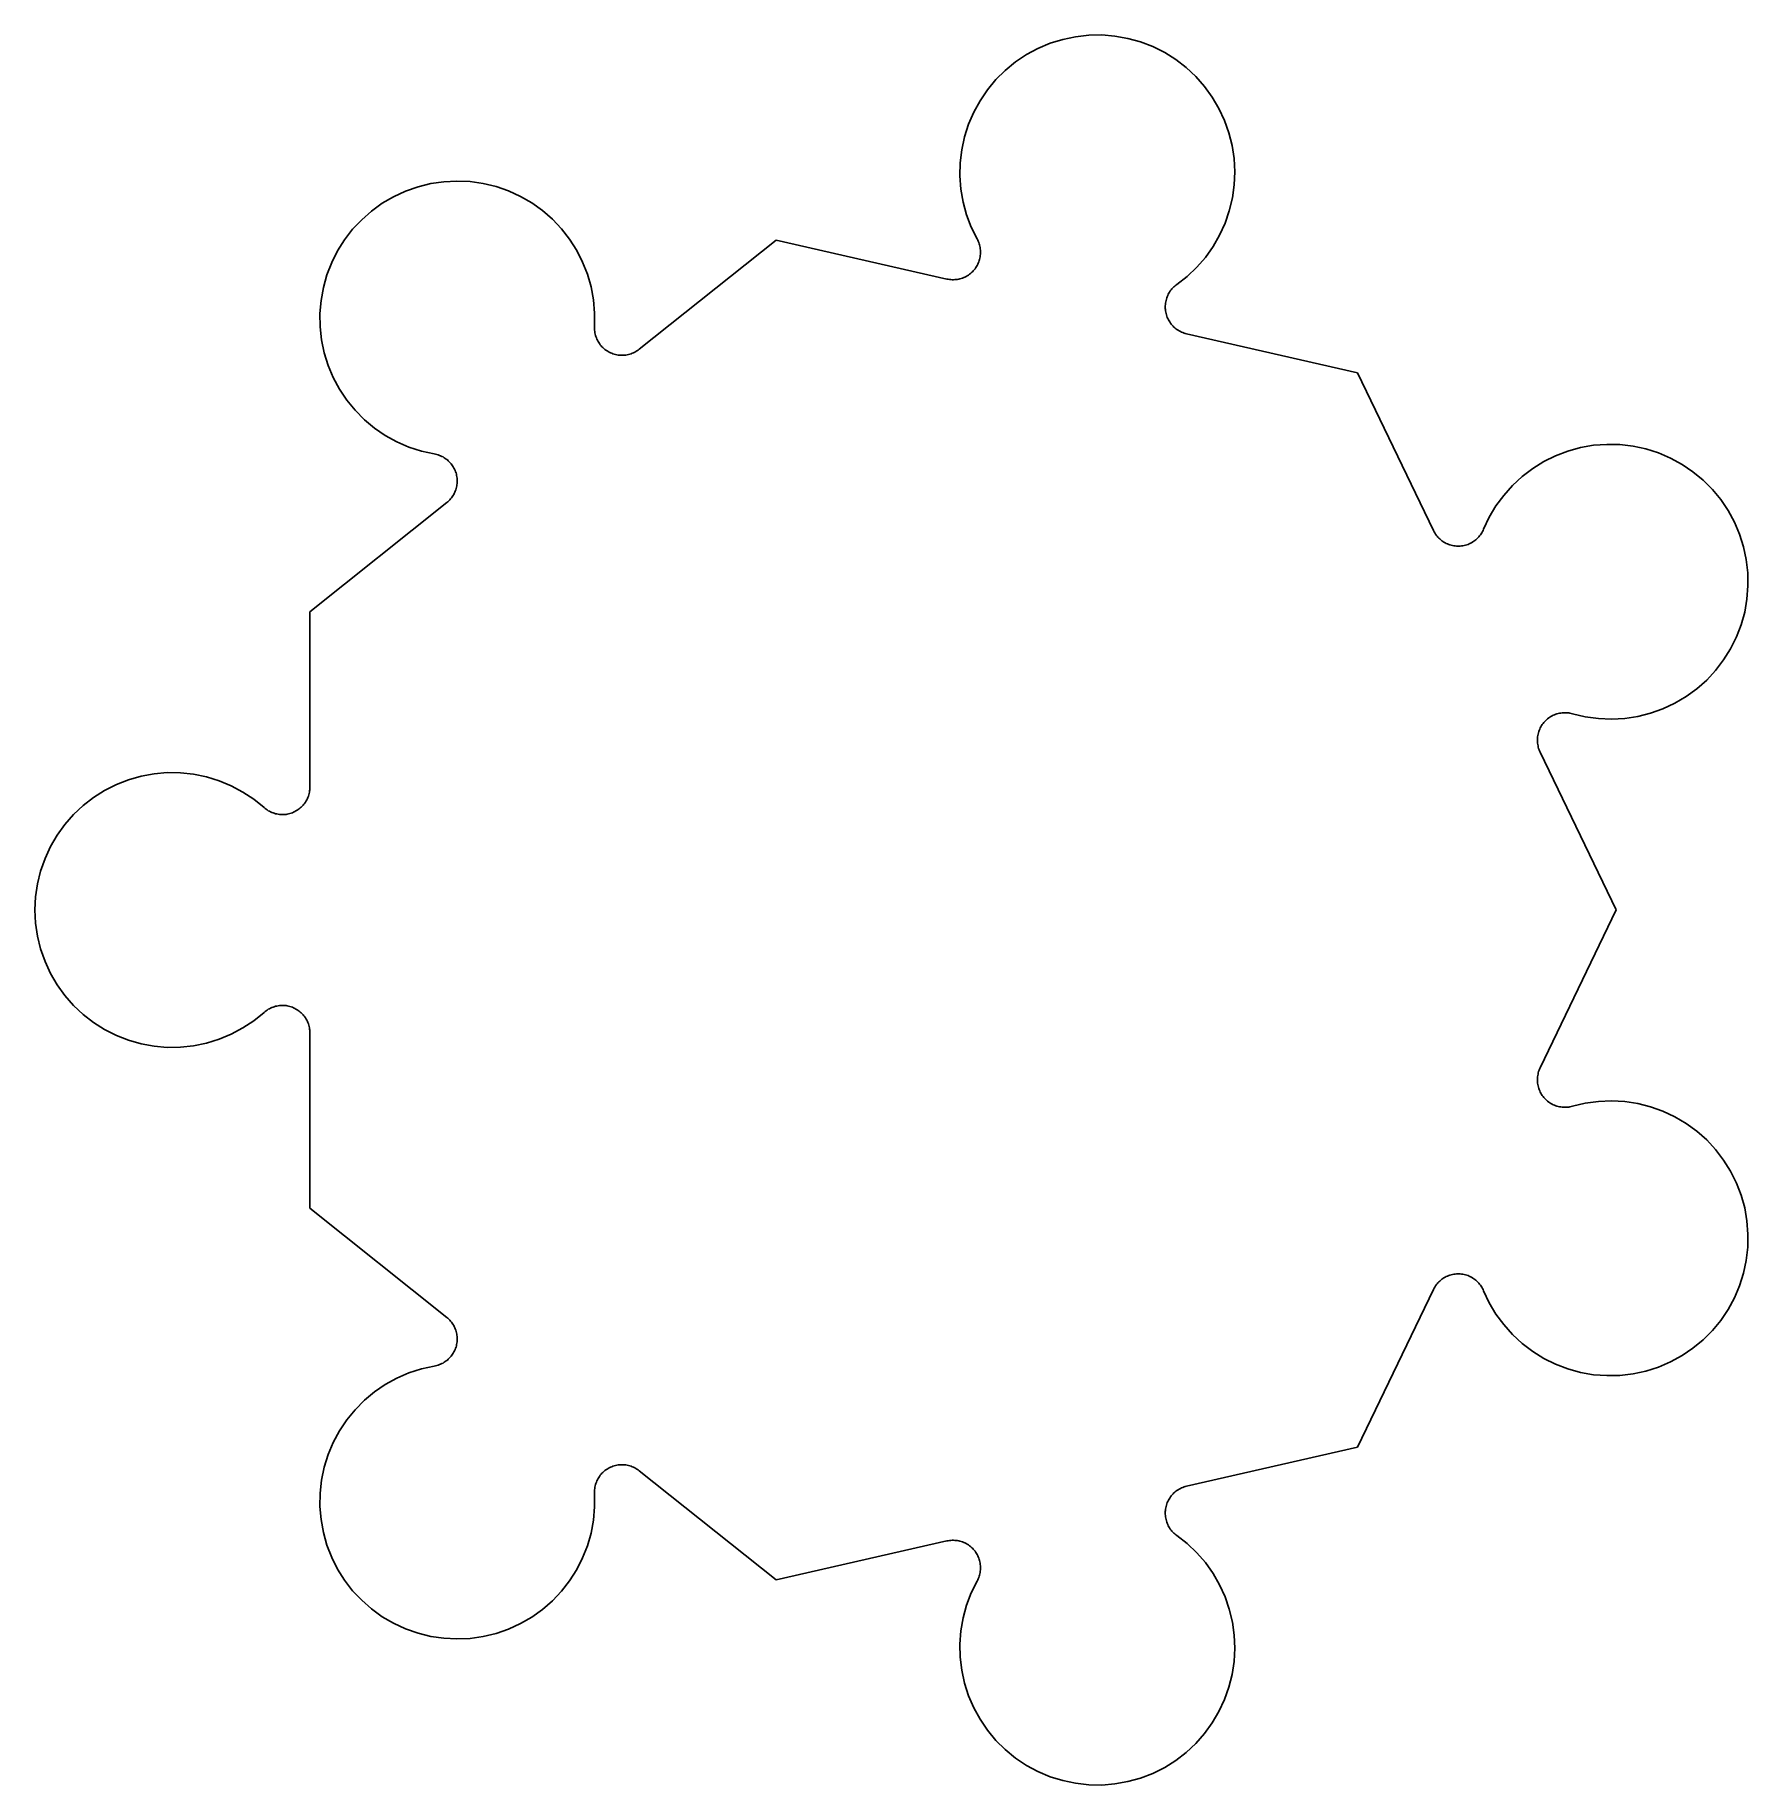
# Model space of a CAD drawing. Header units: metres. Extents: x -1.3 to 1.19, y -1.27 to 1.27.
import ezdxf

# ---------------------------------------------------------------- set-up
doc = ezdxf.new("R2010")
doc.units = ezdxf.units.M

msp = doc.modelspace()

# ---------------------------------------------------------------- linework, layer by layer
at = {"layer": 'Polygon'}
for p, q in [((0.1417, 1.2447), (0.1586, 1.2538)), ((0.1586, 1.2538), (0.1763, 1.2612)), ((0.1763, 1.2612), (0.1946, 1.2669)), ((0.1946, 1.2669), (0.2133, 1.2708)), ((0.2133, 1.2708), (0.2324, 1.273)), ((0.2324, 1.273), (0.2515, 1.2733)), ((0.2515, 1.2733), (0.2706, 1.2717)), ((0.2706, 1.2717), (0.2895, 1.2684)), ((0.2895, 1.2684), (0.308, 1.2632)), ((0.308, 1.2632), (0.3258, 1.2563)), ((0.3258, 1.2563), (0.343, 1.2477)), ((0.111, 1.2218), (0.1258, 1.234)), ((0.1258, 1.234), (0.1417, 1.2447)), ((0.343, 1.2477), (0.3592, 1.2375)), ((0.3592, 1.2375), (0.3744, 1.2259)), ((0.3744, 1.2259), (0.3884, 1.2128)), ((0.0852, 1.1936), (0.0974, 1.2083)), ((0.0974, 1.2083), (0.111, 1.2218)), ((0.3884, 1.2128), (0.4011, 1.1984)), ((0.4011, 1.1984), (0.4123, 1.1829)), ((0.0652, 1.1609), (0.0744, 1.1777)), ((0.0744, 1.1777), (0.0852, 1.1936)), ((0.4123, 1.1829), (0.422, 1.1664)), ((0.0576, 1.1433), (0.0652, 1.1609)), ((0.422, 1.1664), (0.4301, 1.149)), ((0.4301, 1.149), (0.4365, 1.1309)), ((0.0477, 1.1063), (0.0518, 1.1251)), ((0.0518, 1.1251), (0.0576, 1.1433)), ((0.4365, 1.1309), (0.4412, 1.1123)), ((0.0455, 1.0873), (0.0477, 1.1063)), ((0.4412, 1.1123), (0.444, 1.0934)), ((0.0451, 1.0682), (0.0455, 1.0873)), ((0.444, 1.0934), (0.445, 1.0743)), ((0.445, 1.0743), (0.4442, 1.0551)), ((-0.7791, 1.038), (-0.7617, 1.0461)), ((-0.7617, 1.0461), (-0.7436, 1.0524)), ((-0.7436, 1.0524), (-0.725, 1.057)), ((-0.725, 1.057), (-0.706, 1.0598)), ((-0.706, 1.0598), (-0.6869, 1.0608)), ((-0.6869, 1.0608), (-0.6677, 1.0599)), ((-0.6677, 1.0599), (-0.6488, 1.0572)), ((-0.6488, 1.0572), (-0.6301, 1.0527)), ((-0.6301, 1.0527), (-0.612, 1.0464)), ((-0.612, 1.0464), (-0.5946, 1.0384)), ((0.0465, 1.049), (0.0451, 1.0682)), ((0.0497, 1.0302), (0.0465, 1.049)), ((0.4442, 1.0551), (0.4415, 1.0361)), ((-0.8111, 1.0171), (-0.7956, 1.0284)), ((-0.7956, 1.0284), (-0.7791, 1.038)), ((-0.5946, 1.0384), (-0.578, 1.0288)), ((-0.578, 1.0288), (-0.5624, 1.0177)), ((0.0547, 1.0117), (0.0497, 1.0302)), ((0.4415, 1.0361), (0.437, 1.0175)), ((-0.8387, 0.9905), (-0.8255, 1.0045)), ((-0.8255, 1.0045), (-0.8111, 1.0171)), ((-0.5624, 1.0177), (-0.548, 1.0051)), ((-0.548, 1.0051), (-0.5348, 0.9912)), ((0.0615, 0.9937), (0.0547, 1.0117)), ((0.07, 0.9765), (0.0615, 0.9937)), ((0.4308, 0.9994), (0.4229, 0.9819)), ((0.437, 1.0175), (0.4308, 0.9994)), ((-0.8606, 0.9591), (-0.8504, 0.9754)), ((-0.8504, 0.9754), (-0.8387, 0.9905)), ((-0.5348, 0.9912), (-0.523, 0.9761)), ((-0.523, 0.9761), (-0.5127, 0.9599)), ((-0.2225, 0.9749), (-0.4219, 0.8159)), ((-0.2225, 0.9749), (0.0261, 0.9182)), ((0.0709, 0.9748), (0.07, 0.9765)), ((0.07, 0.9765), (0.07, 0.9765)), ((0.0717, 0.9731), (0.0709, 0.9748)), ((0.0724, 0.9713), (0.0717, 0.9731)), ((0.073, 0.9695), (0.0724, 0.9713)), ((0.0736, 0.9677), (0.073, 0.9695)), ((0.074, 0.9658), (0.0736, 0.9677)), ((0.4229, 0.9819), (0.4133, 0.9653)), ((-0.8692, 0.942), (-0.8606, 0.9591)), ((-0.5127, 0.9599), (-0.504, 0.9428)), ((-0.504, 0.9428), (-0.497, 0.925)), ((0.0717, 0.9414), (0.0725, 0.9432)), ((0.0725, 0.9432), (0.0731, 0.945)), ((0.0731, 0.945), (0.0736, 0.9468)), ((0.0736, 0.9468), (0.0741, 0.9487)), ((0.0744, 0.9639), (0.074, 0.9658)), ((0.0741, 0.9487), (0.0744, 0.9506)), ((0.0747, 0.962), (0.0744, 0.9639)), ((0.0744, 0.9506), (0.0747, 0.9525)), ((0.0749, 0.9601), (0.0747, 0.962)), ((0.0747, 0.9525), (0.0749, 0.9544)), ((0.075, 0.9582), (0.0749, 0.9601)), ((0.0749, 0.9544), (0.075, 0.9563)), ((0.075, 0.9563), (0.075, 0.9582)), ((0.4022, 0.9497), (0.3896, 0.9352)), ((0.4133, 0.9653), (0.4022, 0.9497)), ((-0.8813, 0.9057), (-0.8761, 0.9242)), ((-0.8761, 0.9242), (-0.8692, 0.942)), ((-0.497, 0.925), (-0.4918, 0.9066)), ((0.0261, 0.9182), (0.028, 0.9178)), ((0.028, 0.9178), (0.0299, 0.9175)), ((0.0299, 0.9175), (0.0318, 0.9173)), ((0.0318, 0.9173), (0.0337, 0.9172)), ((0.0337, 0.9172), (0.0356, 0.9172)), ((0.0356, 0.9172), (0.0375, 0.9173)), ((0.0375, 0.9173), (0.0394, 0.9174)), ((0.0394, 0.9174), (0.0413, 0.9177)), ((0.0413, 0.9177), (0.0432, 0.918)), ((0.0432, 0.918), (0.0451, 0.9185)), ((0.0451, 0.9185), (0.0469, 0.919)), ((0.0469, 0.919), (0.0487, 0.9196)), ((0.0487, 0.9196), (0.0505, 0.9203)), ((0.0505, 0.9203), (0.0523, 0.9211)), ((0.0523, 0.9211), (0.054, 0.922)), ((0.054, 0.922), (0.0556, 0.9229)), ((0.0556, 0.9229), (0.0573, 0.924)), ((0.0573, 0.924), (0.0588, 0.9251)), ((0.0588, 0.9251), (0.0603, 0.9262)), ((0.0603, 0.9262), (0.0618, 0.9275)), ((0.0618, 0.9275), (0.0632, 0.9288)), ((0.0632, 0.9288), (0.0645, 0.9302)), ((0.0645, 0.9302), (0.0658, 0.9316)), ((0.0658, 0.9316), (0.067, 0.9331)), ((0.067, 0.9331), (0.0681, 0.9347)), ((0.0681, 0.9347), (0.0691, 0.9363)), ((0.0691, 0.9363), (0.0701, 0.938)), ((0.0701, 0.938), (0.0709, 0.9397)), ((0.0709, 0.9397), (0.0717, 0.9414)), ((0.3757, 0.922), (0.3607, 0.9102)), ((0.3896, 0.9352), (0.3757, 0.922)), ((-0.8847, 0.8868), (-0.8813, 0.9057)), ((-0.4918, 0.9066), (-0.4883, 0.8877)), ((0.3466, 0.8924), (0.346, 0.8906)), ((0.3474, 0.8941), (0.3466, 0.8924)), ((0.3482, 0.8959), (0.3474, 0.8941)), ((0.3491, 0.8975), (0.3482, 0.8959)), ((0.3501, 0.8992), (0.3491, 0.8975)), ((0.3512, 0.9008), (0.3501, 0.8992)), ((0.3523, 0.9023), (0.3512, 0.9008)), ((0.3536, 0.9038), (0.3523, 0.9023)), ((0.3549, 0.9052), (0.3536, 0.9038)), ((0.3562, 0.9066), (0.3549, 0.9052)), ((0.3576, 0.9078), (0.3562, 0.9066)), ((0.3591, 0.9091), (0.3576, 0.9078)), ((0.3607, 0.9102), (0.3591, 0.9091)), ((0.3607, 0.9102), (0.3607, 0.9102)), ((-0.8863, 0.8678), (-0.8847, 0.8868)), ((-0.8861, 0.8486), (-0.8863, 0.8678)), ((-0.4883, 0.8877), (-0.4866, 0.8686)), ((-0.4866, 0.8686), (-0.4868, 0.8495)), ((0.344, 0.8812), (0.3438, 0.8793)), ((0.3438, 0.8793), (0.3438, 0.8774)), ((0.3438, 0.8774), (0.3438, 0.8755)), ((0.3438, 0.8755), (0.344, 0.8736)), ((0.3442, 0.8831), (0.344, 0.8812)), ((0.344, 0.8736), (0.3442, 0.8717)), ((0.3445, 0.885), (0.3442, 0.8831)), ((0.3442, 0.8717), (0.3446, 0.8698)), ((0.3449, 0.8869), (0.3445, 0.885)), ((0.3446, 0.8698), (0.345, 0.8679)), ((0.3454, 0.8887), (0.3449, 0.8869)), ((0.345, 0.8679), (0.3455, 0.8661)), ((0.346, 0.8906), (0.3454, 0.8887)), ((0.3455, 0.8661), (0.3461, 0.8642)), ((-0.884, 0.8295), (-0.8861, 0.8486)), ((-0.4868, 0.8495), (-0.4868, 0.8476)), ((-0.4868, 0.8495), (-0.4868, 0.8495)), ((-0.4868, 0.8476), (-0.4868, 0.8456)), ((-0.4868, 0.8456), (-0.4867, 0.8437)), ((-0.4867, 0.8437), (-0.4865, 0.8418)), ((-0.4865, 0.8418), (-0.4862, 0.8399)), ((0.3461, 0.8642), (0.3468, 0.8624)), ((0.3468, 0.8624), (0.3475, 0.8607)), ((0.3475, 0.8607), (0.3484, 0.859)), ((0.3484, 0.859), (0.3493, 0.8573)), ((0.3493, 0.8573), (0.3503, 0.8557)), ((0.3503, 0.8557), (0.3514, 0.8541)), ((0.3514, 0.8541), (0.3526, 0.8526)), ((0.3526, 0.8526), (0.3538, 0.8511)), ((0.3538, 0.8511), (0.3551, 0.8497)), ((0.3551, 0.8497), (0.3565, 0.8483)), ((0.3565, 0.8483), (0.3579, 0.8471)), ((0.3579, 0.8471), (0.3594, 0.8459)), ((0.3594, 0.8459), (0.3609, 0.8447)), ((0.3609, 0.8447), (0.3625, 0.8437)), ((0.3625, 0.8437), (0.3642, 0.8427)), ((0.3642, 0.8427), (0.3659, 0.8418)), ((0.3659, 0.8418), (0.3676, 0.841)), ((0.3676, 0.841), (0.3694, 0.8403)), ((-0.8801, 0.8108), (-0.884, 0.8295)), ((-0.4862, 0.8399), (-0.4858, 0.8381)), ((-0.4858, 0.8381), (-0.4853, 0.8362)), ((-0.4853, 0.8362), (-0.4847, 0.8344)), ((-0.4847, 0.8344), (-0.484, 0.8326)), ((-0.484, 0.8326), (-0.4833, 0.8308)), ((-0.4833, 0.8308), (-0.4825, 0.8291)), ((-0.4825, 0.8291), (-0.4816, 0.8274)), ((-0.4816, 0.8274), (-0.4806, 0.8257)), ((-0.4806, 0.8257), (-0.4795, 0.8242)), ((-0.4795, 0.8242), (-0.4784, 0.8226)), ((-0.4784, 0.8226), (-0.4772, 0.8211)), ((-0.4772, 0.8211), (-0.4759, 0.8197)), ((-0.4759, 0.8197), (-0.4745, 0.8183)), ((-0.4745, 0.8183), (-0.4731, 0.8171)), ((-0.4731, 0.8171), (-0.4716, 0.8158)), ((-0.4716, 0.8158), (-0.4701, 0.8147)), ((-0.4234, 0.8148), (-0.4219, 0.8159)), ((0.3694, 0.8403), (0.3712, 0.8396)), ((0.3712, 0.8396), (0.373, 0.839)), ((0.373, 0.839), (0.3749, 0.8386)), ((0.6235, 0.7818), (0.3749, 0.8386)), ((-0.8744, 0.7925), (-0.8801, 0.8108)), ((-0.867, 0.7748), (-0.8744, 0.7925)), ((-0.4701, 0.8147), (-0.4685, 0.8136)), ((-0.4685, 0.8136), (-0.4669, 0.8126)), ((-0.4669, 0.8126), (-0.4652, 0.8117)), ((-0.4652, 0.8117), (-0.4635, 0.8108)), ((-0.4635, 0.8108), (-0.4617, 0.8101)), ((-0.4617, 0.8101), (-0.4599, 0.8094)), ((-0.4599, 0.8094), (-0.4581, 0.8088)), ((-0.4581, 0.8088), (-0.4562, 0.8083)), ((-0.4562, 0.8083), (-0.4544, 0.8079)), ((-0.4544, 0.8079), (-0.4525, 0.8076)), ((-0.4525, 0.8076), (-0.4506, 0.8074)), ((-0.4506, 0.8074), (-0.4487, 0.8073)), ((-0.4487, 0.8073), (-0.4467, 0.8072)), ((-0.4467, 0.8072), (-0.4448, 0.8073)), ((-0.4448, 0.8073), (-0.4429, 0.8074)), ((-0.4429, 0.8074), (-0.441, 0.8076)), ((-0.441, 0.8076), (-0.4391, 0.808)), ((-0.4391, 0.808), (-0.4372, 0.8084)), ((-0.4372, 0.8084), (-0.4354, 0.8089)), ((-0.4354, 0.8089), (-0.4336, 0.8095)), ((-0.4336, 0.8095), (-0.4318, 0.8101)), ((-0.4318, 0.8101), (-0.43, 0.8109)), ((-0.43, 0.8109), (-0.4283, 0.8118)), ((-0.4283, 0.8118), (-0.4266, 0.8127)), ((-0.4266, 0.8127), (-0.425, 0.8137)), ((-0.425, 0.8137), (-0.4234, 0.8148)), ((-0.858, 0.7579), (-0.867, 0.7748)), ((0.6235, 0.7818), (0.7341, 0.5521)), ((-0.8473, 0.742), (-0.858, 0.7579)), ((-0.8352, 0.7271), (-0.8473, 0.742)), ((-0.8217, 0.7135), (-0.8352, 0.7271)), ((-0.807, 0.7012), (-0.8217, 0.7135)), ((-0.7912, 0.6904), (-0.807, 0.7012)), ((-0.7744, 0.6812), (-0.7912, 0.6904)), ((-0.7568, 0.6736), (-0.7744, 0.6812)), ((-0.7386, 0.6677), (-0.7568, 0.6736)), ((-0.7199, 0.6636), (-0.7386, 0.6677)), ((-0.718, 0.6632), (-0.7199, 0.6636)), ((-0.7199, 0.6636), (-0.7199, 0.6636)), ((-0.7161, 0.6628), (-0.718, 0.6632)), ((-0.7143, 0.6622), (-0.7161, 0.6628)), ((-0.7125, 0.6616), (-0.7143, 0.6622)), ((0.9119, 0.661), (0.9298, 0.6678)), ((0.9298, 0.6678), (0.9483, 0.6729)), ((0.9483, 0.6729), (0.9672, 0.6762)), ((0.9672, 0.6762), (0.9863, 0.6776)), ((0.9863, 0.6776), (1.0054, 0.6772)), ((1.0054, 0.6772), (1.0245, 0.675)), ((1.0245, 0.675), (1.0432, 0.671)), ((1.0432, 0.671), (1.0615, 0.6652)), ((1.0615, 0.6652), (1.0791, 0.6577)), ((-0.7107, 0.6609), (-0.7125, 0.6616)), ((-0.7089, 0.6601), (-0.7107, 0.6609)), ((-0.7072, 0.6592), (-0.7089, 0.6601)), ((-0.7056, 0.6582), (-0.7072, 0.6592)), ((-0.704, 0.6572), (-0.7056, 0.6582)), ((-0.7024, 0.6561), (-0.704, 0.6572)), ((-0.7009, 0.6549), (-0.7024, 0.6561)), ((-0.6995, 0.6536), (-0.7009, 0.6549)), ((-0.6981, 0.6523), (-0.6995, 0.6536)), ((-0.6968, 0.6509), (-0.6981, 0.6523)), ((-0.6955, 0.6494), (-0.6968, 0.6509)), ((-0.6944, 0.6479), (-0.6955, 0.6494)), ((-0.6933, 0.6463), (-0.6944, 0.6479)), ((-0.6922, 0.6447), (-0.6933, 0.6463)), ((-0.6913, 0.6431), (-0.6922, 0.6447)), ((-0.6904, 0.6413), (-0.6913, 0.6431)), ((-0.6896, 0.6396), (-0.6904, 0.6413)), ((-0.6889, 0.6378), (-0.6896, 0.6396)), ((-0.6883, 0.636), (-0.6889, 0.6378)), ((0.8632, 0.6308), (0.8785, 0.6424)), ((0.8785, 0.6424), (0.8947, 0.6525)), ((0.8947, 0.6525), (0.9119, 0.661)), ((1.0791, 0.6577), (1.0959, 0.6485)), ((1.0959, 0.6485), (1.1118, 0.6378)), ((1.1118, 0.6378), (1.1266, 0.6256)), ((-0.6893, 0.6097), (-0.6886, 0.6115)), ((-0.6886, 0.6115), (-0.688, 0.6133)), ((-0.6878, 0.6341), (-0.6883, 0.636)), ((-0.688, 0.6133), (-0.6876, 0.6152)), ((-0.6874, 0.6323), (-0.6878, 0.6341)), ((-0.6876, 0.6152), (-0.6872, 0.617)), ((-0.687, 0.6304), (-0.6874, 0.6323)), ((-0.6872, 0.617), (-0.6869, 0.6189)), ((-0.6868, 0.6285), (-0.687, 0.6304)), ((-0.6869, 0.6189), (-0.6867, 0.6208)), ((-0.6866, 0.6266), (-0.6868, 0.6285)), ((-0.6867, 0.6208), (-0.6866, 0.6228)), ((-0.6865, 0.6247), (-0.6866, 0.6266)), ((-0.6866, 0.6228), (-0.6865, 0.6247)), ((0.8364, 0.6034), (0.8492, 0.6177)), ((0.8492, 0.6177), (0.8632, 0.6308)), ((1.1266, 0.6256), (1.1401, 0.612)), ((1.1401, 0.612), (1.1523, 0.5972)), ((-0.901, 0.4339), (-0.7016, 0.5929)), ((-0.7016, 0.5929), (-0.7001, 0.5941)), ((-0.7001, 0.5941), (-0.6987, 0.5954)), ((-0.6987, 0.5954), (-0.6974, 0.5968)), ((-0.6974, 0.5968), (-0.6961, 0.5982)), ((-0.6961, 0.5982), (-0.6949, 0.5997)), ((-0.6949, 0.5997), (-0.6938, 0.6012)), ((-0.6938, 0.6012), (-0.6927, 0.6028)), ((-0.6927, 0.6028), (-0.6917, 0.6045)), ((-0.6917, 0.6045), (-0.6908, 0.6062)), ((-0.6908, 0.6062), (-0.69, 0.6079)), ((-0.69, 0.6079), (-0.6893, 0.6097)), ((0.8153, 0.5715), (0.8251, 0.588)), ((0.8251, 0.588), (0.8364, 0.6034)), ((1.1523, 0.5972), (1.163, 0.5813)), ((0.8071, 0.5541), (0.8153, 0.5715)), ((1.163, 0.5813), (1.1721, 0.5645)), ((1.1721, 0.5645), (1.1796, 0.5468)), ((0.7341, 0.5521), (0.735, 0.5504)), ((0.735, 0.5504), (0.736, 0.5487)), ((0.736, 0.5487), (0.737, 0.5471)), ((0.737, 0.5471), (0.7381, 0.5455)), ((0.7381, 0.5455), (0.7393, 0.544)), ((0.7393, 0.544), (0.7405, 0.5426)), ((0.7405, 0.5426), (0.7419, 0.5412)), ((0.7419, 0.5412), (0.7432, 0.5399)), ((0.7432, 0.5399), (0.7447, 0.5386)), ((0.7447, 0.5386), (0.7462, 0.5374)), ((0.7462, 0.5374), (0.7478, 0.5363)), ((0.7478, 0.5363), (0.7494, 0.5353)), ((0.7494, 0.5353), (0.751, 0.5343)), ((0.7896, 0.5345), (0.7913, 0.5355)), ((0.7913, 0.5355), (0.7929, 0.5365)), ((0.7929, 0.5365), (0.7944, 0.5376)), ((0.7944, 0.5376), (0.7959, 0.5388)), ((0.7959, 0.5388), (0.7974, 0.5401)), ((0.7974, 0.5401), (0.7987, 0.5414)), ((0.7987, 0.5414), (0.8, 0.5428)), ((0.8, 0.5428), (0.8013, 0.5443)), ((0.8013, 0.5443), (0.8024, 0.5458)), ((0.8024, 0.5458), (0.8035, 0.5474)), ((0.8035, 0.5474), (0.8046, 0.549)), ((0.8046, 0.549), (0.8055, 0.5507)), ((0.8055, 0.5507), (0.8064, 0.5524)), ((0.8064, 0.5524), (0.8071, 0.5541)), ((0.8071, 0.5541), (0.8071, 0.5541)), ((1.1796, 0.5468), (1.1854, 0.5285)), ((0.751, 0.5343), (0.7527, 0.5334)), ((0.7527, 0.5334), (0.7545, 0.5326)), ((0.7545, 0.5326), (0.7563, 0.5319)), ((0.7563, 0.5319), (0.7581, 0.5313)), ((0.7581, 0.5313), (0.7599, 0.5308)), ((0.7599, 0.5308), (0.7618, 0.5303)), ((0.7618, 0.5303), (0.7637, 0.53)), ((0.7637, 0.53), (0.7656, 0.5297)), ((0.7656, 0.5297), (0.7675, 0.5295)), ((0.7675, 0.5295), (0.7694, 0.5294)), ((0.7694, 0.5294), (0.7713, 0.5295)), ((0.7713, 0.5295), (0.7732, 0.5296)), ((0.7732, 0.5296), (0.7751, 0.5297)), ((0.7751, 0.5297), (0.777, 0.53)), ((0.777, 0.53), (0.7789, 0.5304)), ((0.7789, 0.5304), (0.7808, 0.5309)), ((0.7808, 0.5309), (0.7826, 0.5314)), ((0.7826, 0.5314), (0.7844, 0.5321)), ((0.7844, 0.5321), (0.7862, 0.5328)), ((0.7862, 0.5328), (0.7879, 0.5336)), ((0.7879, 0.5336), (0.7896, 0.5345)), ((1.1854, 0.5285), (1.1893, 0.5098)), ((1.1893, 0.5098), (1.1915, 0.4908)), ((1.1915, 0.4908), (1.1918, 0.4716)), ((1.1918, 0.4716), (1.1903, 0.4525)), ((-0.901, 0.4339), (-0.901, 0.1789)), ((1.187, 0.4336), (1.1819, 0.4152)), ((1.1903, 0.4525), (1.187, 0.4336)), ((1.1819, 0.4152), (1.1751, 0.3973)), ((1.1751, 0.3973), (1.1665, 0.3801)), ((1.1564, 0.3638), (1.1447, 0.3486)), ((1.1665, 0.3801), (1.1564, 0.3638)), ((1.1317, 0.3346), (1.1173, 0.3219)), ((1.1447, 0.3486), (1.1317, 0.3346)), ((1.1018, 0.3106), (1.0853, 0.3008)), ((1.1173, 0.3219), (1.1018, 0.3106)), ((0.9034, 0.2805), (0.9018, 0.2794)), ((0.905, 0.2815), (0.9034, 0.2805)), ((0.9067, 0.2825), (0.905, 0.2815)), ((0.9084, 0.2833), (0.9067, 0.2825)), ((0.9102, 0.2841), (0.9084, 0.2833)), ((0.912, 0.2848), (0.9102, 0.2841)), ((0.9138, 0.2854), (0.912, 0.2848)), ((0.9156, 0.2859), (0.9138, 0.2854)), ((0.9175, 0.2863), (0.9156, 0.2859)), ((0.9194, 0.2866), (0.9175, 0.2863)), ((0.9213, 0.2869), (0.9194, 0.2866)), ((0.9232, 0.287), (0.9213, 0.2869)), ((0.9251, 0.2871), (0.9232, 0.287)), ((0.9271, 0.2871), (0.9251, 0.2871)), ((0.929, 0.2869), (0.9271, 0.2871)), ((0.9309, 0.2867), (0.929, 0.2869)), ((0.9328, 0.2864), (0.9309, 0.2867)), ((0.9346, 0.286), (0.9328, 0.2864)), ((0.9365, 0.2855), (0.9346, 0.286)), ((0.9551, 0.2811), (0.9365, 0.2855)), ((0.9365, 0.2855), (0.9365, 0.2855)), ((0.9741, 0.2785), (0.9551, 0.2811)), ((1.0313, 0.2816), (1.0124, 0.2787)), ((1.0499, 0.2863), (1.0313, 0.2816)), ((1.068, 0.2927), (1.0499, 0.2863)), ((1.0853, 0.3008), (1.068, 0.2927)), ((0.8864, 0.2559), (0.886, 0.254)), ((0.8868, 0.2578), (0.8864, 0.2559)), ((0.8874, 0.2596), (0.8868, 0.2578)), ((0.888, 0.2614), (0.8874, 0.2596)), ((0.8888, 0.2632), (0.888, 0.2614)), ((0.8896, 0.2649), (0.8888, 0.2632)), ((0.8905, 0.2666), (0.8896, 0.2649)), ((0.8915, 0.2683), (0.8905, 0.2666)), ((0.8925, 0.2699), (0.8915, 0.2683)), ((0.8936, 0.2714), (0.8925, 0.2699)), ((0.8948, 0.2729), (0.8936, 0.2714)), ((0.8961, 0.2743), (0.8948, 0.2729)), ((0.8975, 0.2757), (0.8961, 0.2743)), ((0.8989, 0.277), (0.8975, 0.2757)), ((0.9003, 0.2783), (0.8989, 0.277)), ((0.9018, 0.2794), (0.9003, 0.2783)), ((0.9933, 0.2777), (0.9741, 0.2785)), ((1.0124, 0.2787), (0.9933, 0.2777)), ((0.8855, 0.2502), (0.8854, 0.2483)), ((0.8854, 0.2483), (0.8854, 0.2464)), ((0.8854, 0.2464), (0.8855, 0.2445)), ((0.8857, 0.2521), (0.8855, 0.2502)), ((0.8855, 0.2445), (0.8857, 0.2426)), ((0.886, 0.254), (0.8857, 0.2521)), ((0.8857, 0.2426), (0.8859, 0.2407)), ((0.8859, 0.2407), (0.8863, 0.2388)), ((0.8863, 0.2388), (0.8867, 0.2369)), ((0.8867, 0.2369), (0.8872, 0.2351)), ((0.8872, 0.2351), (0.8879, 0.2333)), ((0.8879, 0.2333), (0.8886, 0.2315)), ((0.8886, 0.2315), (0.8894, 0.2297)), ((1, 0), (0.8894, 0.2297)), ((-1.1997, 0.1739), (-1.1826, 0.1826)), ((-1.1826, 0.1826), (-1.1648, 0.1896)), ((-1.1648, 0.1896), (-1.1463, 0.1948)), ((-1.1463, 0.1948), (-1.1275, 0.1982)), ((-1.1275, 0.1982), (-1.1084, 0.1999)), ((-1.1084, 0.1999), (-1.0892, 0.1997)), ((-1.0892, 0.1997), (-1.0702, 0.1976)), ((-1.0702, 0.1976), (-1.0514, 0.1938)), ((-1.0514, 0.1938), (-1.0331, 0.1881)), ((-1.0331, 0.1881), (-1.0154, 0.1808)), ((-1.0154, 0.1808), (-0.9985, 0.1717)), ((-0.901, 0.177), (-0.901, 0.1789)), ((-1.231, 0.1519), (-1.2159, 0.1637)), ((-1.2159, 0.1637), (-1.1997, 0.1739)), ((-0.9985, 0.1717), (-0.9825, 0.1611)), ((-0.9825, 0.1611), (-0.9676, 0.1491)), ((-0.9109, 0.1525), (-0.9096, 0.154)), ((-0.9096, 0.154), (-0.9085, 0.1555)), ((-0.9085, 0.1555), (-0.9074, 0.1571)), ((-0.9074, 0.1571), (-0.9064, 0.1588)), ((-0.9064, 0.1588), (-0.9055, 0.1604)), ((-0.9055, 0.1604), (-0.9046, 0.1622)), ((-0.9046, 0.1622), (-0.9039, 0.1639)), ((-0.9039, 0.1639), (-0.9032, 0.1657)), ((-0.9032, 0.1657), (-0.9026, 0.1675)), ((-0.9026, 0.1675), (-0.9021, 0.1694)), ((-0.9021, 0.1694), (-0.9017, 0.1713)), ((-0.9017, 0.1713), (-0.9014, 0.1732)), ((-0.9014, 0.1732), (-0.9012, 0.1751)), ((-0.9012, 0.1751), (-0.901, 0.177)), ((-1.2576, 0.1244), (-1.245, 0.1388)), ((-1.245, 0.1388), (-1.231, 0.1519)), ((-0.9676, 0.1491), (-0.9662, 0.1478)), ((-0.9676, 0.1491), (-0.9676, 0.1491)), ((-0.9662, 0.1478), (-0.9647, 0.1467)), ((-0.9647, 0.1467), (-0.9631, 0.1456)), ((-0.9631, 0.1456), (-0.9615, 0.1445)), ((-0.9615, 0.1445), (-0.9598, 0.1436)), ((-0.9598, 0.1436), (-0.9581, 0.1427)), ((-0.9581, 0.1427), (-0.9563, 0.142)), ((-0.9563, 0.142), (-0.9545, 0.1413)), ((-0.9545, 0.1413), (-0.9527, 0.1407)), ((-0.9527, 0.1407), (-0.9509, 0.1401)), ((-0.9509, 0.1401), (-0.949, 0.1397)), ((-0.949, 0.1397), (-0.9471, 0.1394)), ((-0.9471, 0.1394), (-0.9452, 0.1391)), ((-0.9452, 0.1391), (-0.9433, 0.139)), ((-0.9433, 0.139), (-0.9414, 0.1389)), ((-0.9414, 0.1389), (-0.9395, 0.1389)), ((-0.9395, 0.1389), (-0.9376, 0.139)), ((-0.9376, 0.139), (-0.9357, 0.1392)), ((-0.9357, 0.1392), (-0.9338, 0.1395)), ((-0.9338, 0.1395), (-0.9319, 0.1399)), ((-0.9319, 0.1399), (-0.93, 0.1404)), ((-0.93, 0.1404), (-0.9282, 0.141)), ((-0.9282, 0.141), (-0.9264, 0.1416)), ((-0.9264, 0.1416), (-0.9246, 0.1424)), ((-0.9246, 0.1424), (-0.9229, 0.1432)), ((-0.9229, 0.1432), (-0.9212, 0.1441)), ((-0.9212, 0.1441), (-0.9196, 0.1451)), ((-0.9196, 0.1451), (-0.918, 0.1462)), ((-0.918, 0.1462), (-0.9164, 0.1473)), ((-0.9164, 0.1473), (-0.915, 0.1485)), ((-0.915, 0.1485), (-0.9135, 0.1498)), ((-0.9135, 0.1498), (-0.9122, 0.1511)), ((-0.9122, 0.1511), (-0.9109, 0.1525)), ((-1.2784, 0.0922), (-1.2688, 0.1088)), ((-1.2688, 0.1088), (-1.2576, 0.1244)), ((-1.2864, 0.0748), (-1.2784, 0.0922)), ((-1.2973, 0.0381), (-1.2928, 0.0567)), ((-1.2928, 0.0567), (-1.2864, 0.0748)), ((-1.3001, 0.0191), (-1.2973, 0.0381)), ((-1.301, 0), (-1.3001, 0.0191)), ((-1.3001, -0.0191), (-1.301, 0)), ((1, 0), (0.8894, -0.2297)), ((-1.2973, -0.0381), (-1.3001, -0.0191)), ((-1.2928, -0.0567), (-1.2973, -0.0381)), ((-1.2864, -0.0748), (-1.2928, -0.0567)), ((-1.2784, -0.0922), (-1.2864, -0.0748)), ((-1.2688, -0.1088), (-1.2784, -0.0922)), ((-1.2576, -0.1244), (-1.2688, -0.1088)), ((-1.245, -0.1388), (-1.2576, -0.1244)), ((-1.231, -0.1519), (-1.245, -0.1388)), ((-1.2159, -0.1637), (-1.231, -0.1519)), ((-0.9676, -0.1491), (-0.9825, -0.1611)), ((-0.9662, -0.1478), (-0.9676, -0.1491)), ((-0.9676, -0.1491), (-0.9676, -0.1491)), ((-0.9647, -0.1467), (-0.9662, -0.1478)), ((-0.9631, -0.1456), (-0.9647, -0.1467)), ((-0.9615, -0.1445), (-0.9631, -0.1456)), ((-0.9598, -0.1436), (-0.9615, -0.1445)), ((-0.9581, -0.1427), (-0.9598, -0.1436)), ((-0.9563, -0.142), (-0.9581, -0.1427)), ((-0.9545, -0.1413), (-0.9563, -0.142)), ((-0.9527, -0.1407), (-0.9545, -0.1413)), ((-0.9509, -0.1401), (-0.9527, -0.1407)), ((-0.949, -0.1397), (-0.9509, -0.1401)), ((-0.9471, -0.1394), (-0.949, -0.1397)), ((-0.9452, -0.1391), (-0.9471, -0.1394)), ((-0.9433, -0.139), (-0.9452, -0.1391)), ((-0.9414, -0.1389), (-0.9433, -0.139)), ((-0.9395, -0.1389), (-0.9414, -0.1389)), ((-0.9376, -0.139), (-0.9395, -0.1389)), ((-0.9357, -0.1392), (-0.9376, -0.139)), ((-0.9338, -0.1395), (-0.9357, -0.1392)), ((-0.9319, -0.1399), (-0.9338, -0.1395)), ((-0.93, -0.1404), (-0.9319, -0.1399)), ((-0.9282, -0.141), (-0.93, -0.1404)), ((-0.9264, -0.1416), (-0.9282, -0.141)), ((-0.9246, -0.1424), (-0.9264, -0.1416)), ((-0.9229, -0.1432), (-0.9246, -0.1424)), ((-0.9212, -0.1441), (-0.9229, -0.1432)), ((-0.9196, -0.1451), (-0.9212, -0.1441)), ((-0.918, -0.1462), (-0.9196, -0.1451)), ((-0.9164, -0.1473), (-0.918, -0.1462)), ((-0.915, -0.1485), (-0.9164, -0.1473)), ((-0.9135, -0.1498), (-0.915, -0.1485)), ((-0.9122, -0.1511), (-0.9135, -0.1498)), ((-0.9109, -0.1525), (-0.9122, -0.1511)), ((-0.9096, -0.154), (-0.9109, -0.1525)), ((-1.1997, -0.1739), (-1.2159, -0.1637)), ((-1.1826, -0.1826), (-1.1997, -0.1739)), ((-0.9985, -0.1717), (-1.0154, -0.1808)), ((-0.9825, -0.1611), (-0.9985, -0.1717)), ((-0.9085, -0.1555), (-0.9096, -0.154)), ((-0.9074, -0.1571), (-0.9085, -0.1555)), ((-0.9064, -0.1588), (-0.9074, -0.1571)), ((-0.9055, -0.1604), (-0.9064, -0.1588)), ((-0.9046, -0.1622), (-0.9055, -0.1604)), ((-0.9039, -0.1639), (-0.9046, -0.1622)), ((-0.9032, -0.1657), (-0.9039, -0.1639)), ((-0.9026, -0.1675), (-0.9032, -0.1657)), ((-0.9021, -0.1694), (-0.9026, -0.1675)), ((-0.9017, -0.1713), (-0.9021, -0.1694)), ((-0.9014, -0.1732), (-0.9017, -0.1713)), ((-0.9012, -0.1751), (-0.9014, -0.1732)), ((-0.901, -0.177), (-0.9012, -0.1751)), ((-0.901, -0.1789), (-0.901, -0.177)), ((-1.1648, -0.1896), (-1.1826, -0.1826)), ((-1.1463, -0.1948), (-1.1648, -0.1896)), ((-1.1275, -0.1982), (-1.1463, -0.1948)), ((-1.1084, -0.1999), (-1.1275, -0.1982)), ((-1.0892, -0.1997), (-1.1084, -0.1999)), ((-1.0702, -0.1976), (-1.0892, -0.1997)), ((-1.0514, -0.1938), (-1.0702, -0.1976)), ((-1.0331, -0.1881), (-1.0514, -0.1938)), ((-1.0154, -0.1808), (-1.0331, -0.1881)), ((-0.901, -0.4339), (-0.901, -0.1789)), ((0.8855, -0.2445), (0.8854, -0.2464)), ((0.8854, -0.2464), (0.8854, -0.2483)), ((0.8854, -0.2483), (0.8855, -0.2502)), ((0.8857, -0.2426), (0.8855, -0.2445)), ((0.8855, -0.2502), (0.8857, -0.2521)), ((0.8859, -0.2407), (0.8857, -0.2426)), ((0.8857, -0.2521), (0.886, -0.254)), ((0.8863, -0.2388), (0.8859, -0.2407)), ((0.886, -0.254), (0.8864, -0.2559)), ((0.8867, -0.2369), (0.8863, -0.2388)), ((0.8872, -0.2351), (0.8867, -0.2369)), ((0.8879, -0.2333), (0.8872, -0.2351)), ((0.8886, -0.2315), (0.8879, -0.2333)), ((0.8894, -0.2297), (0.8886, -0.2315)), ((0.8864, -0.2559), (0.8868, -0.2578)), ((0.8868, -0.2578), (0.8874, -0.2596)), ((0.8874, -0.2596), (0.888, -0.2614)), ((0.888, -0.2614), (0.8888, -0.2632)), ((0.8888, -0.2632), (0.8896, -0.2649)), ((0.8896, -0.2649), (0.8905, -0.2666)), ((0.8905, -0.2666), (0.8915, -0.2683)), ((0.8915, -0.2683), (0.8925, -0.2699)), ((0.8925, -0.2699), (0.8936, -0.2714)), ((0.8936, -0.2714), (0.8948, -0.2729)), ((0.8948, -0.2729), (0.8961, -0.2743)), ((0.8961, -0.2743), (0.8975, -0.2757)), ((0.8975, -0.2757), (0.8989, -0.277)), ((0.8989, -0.277), (0.9003, -0.2783)), ((0.9003, -0.2783), (0.9018, -0.2794)), ((0.9018, -0.2794), (0.9034, -0.2805)), ((0.9551, -0.2811), (0.9741, -0.2785)), ((0.9741, -0.2785), (0.9933, -0.2777)), ((0.9933, -0.2777), (1.0124, -0.2787)), ((1.0124, -0.2787), (1.0313, -0.2816)), ((0.9034, -0.2805), (0.905, -0.2815)), ((0.905, -0.2815), (0.9067, -0.2825)), ((0.9067, -0.2825), (0.9084, -0.2833)), ((0.9084, -0.2833), (0.9102, -0.2841)), ((0.9102, -0.2841), (0.912, -0.2848)), ((0.912, -0.2848), (0.9138, -0.2854)), ((0.9138, -0.2854), (0.9156, -0.2859)), ((0.9156, -0.2859), (0.9175, -0.2863)), ((0.9175, -0.2863), (0.9194, -0.2866)), ((0.9194, -0.2866), (0.9213, -0.2869)), ((0.9213, -0.2869), (0.9232, -0.287)), ((0.9232, -0.287), (0.9251, -0.2871)), ((0.9251, -0.2871), (0.9271, -0.2871)), ((0.9271, -0.2871), (0.929, -0.2869)), ((0.929, -0.2869), (0.9309, -0.2867)), ((0.9309, -0.2867), (0.9328, -0.2864)), ((0.9328, -0.2864), (0.9346, -0.286)), ((0.9346, -0.286), (0.9365, -0.2855)), ((0.9365, -0.2855), (0.9551, -0.2811)), ((0.9365, -0.2855), (0.9365, -0.2855)), ((1.0313, -0.2816), (1.0499, -0.2863)), ((1.0499, -0.2863), (1.068, -0.2927)), ((1.068, -0.2927), (1.0853, -0.3008)), ((1.0853, -0.3008), (1.1018, -0.3106)), ((1.1018, -0.3106), (1.1173, -0.3219)), ((1.1173, -0.3219), (1.1317, -0.3346)), ((1.1317, -0.3346), (1.1447, -0.3486)), ((1.1447, -0.3486), (1.1564, -0.3638)), ((1.1564, -0.3638), (1.1665, -0.3801)), ((1.1665, -0.3801), (1.1751, -0.3973)), ((1.1751, -0.3973), (1.1819, -0.4152)), ((1.1819, -0.4152), (1.187, -0.4336)), ((-0.901, -0.4339), (-0.7016, -0.5929)), ((1.187, -0.4336), (1.1903, -0.4525)), ((1.1903, -0.4525), (1.1918, -0.4716)), ((1.1918, -0.4716), (1.1915, -0.4908)), ((1.1915, -0.4908), (1.1893, -0.5098)), ((0.751, -0.5343), (0.7494, -0.5353)), ((0.7527, -0.5334), (0.751, -0.5343)), ((0.7545, -0.5326), (0.7527, -0.5334)), ((0.7563, -0.5319), (0.7545, -0.5326)), ((0.7581, -0.5313), (0.7563, -0.5319)), ((0.7599, -0.5308), (0.7581, -0.5313)), ((0.7618, -0.5303), (0.7599, -0.5308)), ((0.7637, -0.53), (0.7618, -0.5303)), ((0.7656, -0.5297), (0.7637, -0.53)), ((0.7675, -0.5295), (0.7656, -0.5297)), ((0.7694, -0.5294), (0.7675, -0.5295)), ((0.7713, -0.5295), (0.7694, -0.5294)), ((0.7732, -0.5296), (0.7713, -0.5295)), ((0.7751, -0.5297), (0.7732, -0.5296)), ((0.777, -0.53), (0.7751, -0.5297)), ((0.7789, -0.5304), (0.777, -0.53)), ((0.7808, -0.5309), (0.7789, -0.5304)), ((0.7826, -0.5314), (0.7808, -0.5309)), ((0.7844, -0.5321), (0.7826, -0.5314)), ((0.7862, -0.5328), (0.7844, -0.5321)), ((0.7879, -0.5336), (0.7862, -0.5328)), ((0.7896, -0.5345), (0.7879, -0.5336)), ((0.7913, -0.5355), (0.7896, -0.5345)), ((1.1854, -0.5285), (1.1796, -0.5468)), ((1.1893, -0.5098), (1.1854, -0.5285)), ((0.6235, -0.7818), (0.7341, -0.5521)), ((0.735, -0.5504), (0.7341, -0.5521)), ((0.736, -0.5487), (0.735, -0.5504)), ((0.737, -0.5471), (0.736, -0.5487)), ((0.7381, -0.5455), (0.737, -0.5471)), ((0.7393, -0.544), (0.7381, -0.5455)), ((0.7405, -0.5426), (0.7393, -0.544)), ((0.7419, -0.5412), (0.7405, -0.5426)), ((0.7432, -0.5399), (0.7419, -0.5412)), ((0.7447, -0.5386), (0.7432, -0.5399)), ((0.7462, -0.5374), (0.7447, -0.5386)), ((0.7478, -0.5363), (0.7462, -0.5374)), ((0.7494, -0.5353), (0.7478, -0.5363)), ((0.7929, -0.5365), (0.7913, -0.5355)), ((0.7944, -0.5376), (0.7929, -0.5365)), ((0.7959, -0.5388), (0.7944, -0.5376)), ((0.7974, -0.5401), (0.7959, -0.5388)), ((0.7987, -0.5414), (0.7974, -0.5401)), ((0.8, -0.5428), (0.7987, -0.5414)), ((0.8013, -0.5443), (0.8, -0.5428)), ((0.8024, -0.5458), (0.8013, -0.5443)), ((0.8035, -0.5474), (0.8024, -0.5458)), ((0.8046, -0.549), (0.8035, -0.5474)), ((0.8055, -0.5507), (0.8046, -0.549)), ((0.8064, -0.5524), (0.8055, -0.5507)), ((0.8071, -0.5541), (0.8064, -0.5524)), ((0.8153, -0.5715), (0.8071, -0.5541)), ((0.8071, -0.5541), (0.8071, -0.5541)), ((1.1796, -0.5468), (1.1721, -0.5645)), ((0.8251, -0.588), (0.8153, -0.5715)), ((1.163, -0.5813), (1.1523, -0.5972)), ((1.1721, -0.5645), (1.163, -0.5813)), ((-0.7001, -0.5941), (-0.7016, -0.5929)), ((-0.6987, -0.5954), (-0.7001, -0.5941)), ((-0.6974, -0.5968), (-0.6987, -0.5954)), ((-0.6961, -0.5982), (-0.6974, -0.5968)), ((-0.6949, -0.5997), (-0.6961, -0.5982)), ((-0.6938, -0.6012), (-0.6949, -0.5997)), ((-0.6927, -0.6028), (-0.6938, -0.6012)), ((-0.6917, -0.6045), (-0.6927, -0.6028)), ((-0.6908, -0.6062), (-0.6917, -0.6045)), ((-0.69, -0.6079), (-0.6908, -0.6062)), ((-0.6893, -0.6097), (-0.69, -0.6079)), ((-0.6886, -0.6115), (-0.6893, -0.6097)), ((0.8364, -0.6034), (0.8251, -0.588)), ((0.8492, -0.6177), (0.8364, -0.6034)), ((1.1523, -0.5972), (1.1401, -0.612)), ((-0.6889, -0.6378), (-0.6883, -0.636)), ((-0.688, -0.6133), (-0.6886, -0.6115)), ((-0.6883, -0.636), (-0.6878, -0.6341)), ((-0.6876, -0.6152), (-0.688, -0.6133)), ((-0.6878, -0.6341), (-0.6874, -0.6323)), ((-0.6872, -0.617), (-0.6876, -0.6152)), ((-0.6874, -0.6323), (-0.687, -0.6304)), ((-0.6869, -0.6189), (-0.6872, -0.617)), ((-0.687, -0.6304), (-0.6868, -0.6285)), ((-0.6867, -0.6208), (-0.6869, -0.6189)), ((-0.6868, -0.6285), (-0.6866, -0.6266)), ((-0.6866, -0.6228), (-0.6867, -0.6208)), ((-0.6865, -0.6247), (-0.6866, -0.6228)), ((-0.6866, -0.6266), (-0.6865, -0.6247)), ((0.8632, -0.6308), (0.8492, -0.6177)), ((0.8785, -0.6424), (0.8632, -0.6308)), ((1.1266, -0.6256), (1.1118, -0.6378)), ((1.1401, -0.612), (1.1266, -0.6256)), ((-0.7143, -0.6622), (-0.7125, -0.6616)), ((-0.7125, -0.6616), (-0.7107, -0.6609)), ((-0.7107, -0.6609), (-0.7089, -0.6601)), ((-0.7089, -0.6601), (-0.7072, -0.6592)), ((-0.7072, -0.6592), (-0.7056, -0.6582)), ((-0.7056, -0.6582), (-0.704, -0.6572)), ((-0.704, -0.6572), (-0.7024, -0.6561)), ((-0.7024, -0.6561), (-0.7009, -0.6549)), ((-0.7009, -0.6549), (-0.6995, -0.6536)), ((-0.6995, -0.6536), (-0.6981, -0.6523)), ((-0.6981, -0.6523), (-0.6968, -0.6509)), ((-0.6968, -0.6509), (-0.6955, -0.6494)), ((-0.6955, -0.6494), (-0.6944, -0.6479)), ((-0.6944, -0.6479), (-0.6933, -0.6463)), ((-0.6933, -0.6463), (-0.6922, -0.6447)), ((-0.6922, -0.6447), (-0.6913, -0.6431)), ((-0.6913, -0.6431), (-0.6904, -0.6413)), ((-0.6904, -0.6413), (-0.6896, -0.6396)), ((-0.6896, -0.6396), (-0.6889, -0.6378)), ((0.8947, -0.6525), (0.8785, -0.6424)), ((0.9119, -0.661), (0.8947, -0.6525)), ((0.9298, -0.6678), (0.9119, -0.661)), ((1.0791, -0.6577), (1.0615, -0.6652)), ((1.0959, -0.6485), (1.0791, -0.6577)), ((1.1118, -0.6378), (1.0959, -0.6485)), ((-0.7912, -0.6904), (-0.7744, -0.6812)), ((-0.7744, -0.6812), (-0.7568, -0.6736)), ((-0.7568, -0.6736), (-0.7386, -0.6677)), ((-0.7386, -0.6677), (-0.7199, -0.6636)), ((-0.7199, -0.6636), (-0.718, -0.6632)), ((-0.7199, -0.6636), (-0.7199, -0.6636)), ((-0.718, -0.6632), (-0.7161, -0.6628)), ((-0.7161, -0.6628), (-0.7143, -0.6622)), ((0.9483, -0.6729), (0.9298, -0.6678)), ((0.9672, -0.6762), (0.9483, -0.6729)), ((0.9863, -0.6776), (0.9672, -0.6762)), ((1.0054, -0.6772), (0.9863, -0.6776)), ((1.0245, -0.675), (1.0054, -0.6772)), ((1.0432, -0.671), (1.0245, -0.675)), ((1.0615, -0.6652), (1.0432, -0.671)), ((-0.8217, -0.7135), (-0.807, -0.7012)), ((-0.807, -0.7012), (-0.7912, -0.6904)), ((-0.8473, -0.742), (-0.8352, -0.7271)), ((-0.8352, -0.7271), (-0.8217, -0.7135)), ((-0.867, -0.7748), (-0.858, -0.7579)), ((-0.858, -0.7579), (-0.8473, -0.742)), ((-0.8744, -0.7925), (-0.867, -0.7748)), ((0.6235, -0.7818), (0.3749, -0.8386)), ((-0.884, -0.8295), (-0.8801, -0.8108)), ((-0.8801, -0.8108), (-0.8744, -0.7925)), ((-0.4701, -0.8147), (-0.4716, -0.8158)), ((-0.4685, -0.8136), (-0.4701, -0.8147)), ((-0.4669, -0.8126), (-0.4685, -0.8136)), ((-0.4652, -0.8117), (-0.4669, -0.8126)), ((-0.4635, -0.8108), (-0.4652, -0.8117)), ((-0.4617, -0.8101), (-0.4635, -0.8108)), ((-0.4599, -0.8094), (-0.4617, -0.8101)), ((-0.4581, -0.8088), (-0.4599, -0.8094)), ((-0.4562, -0.8083), (-0.4581, -0.8088)), ((-0.4544, -0.8079), (-0.4562, -0.8083)), ((-0.4525, -0.8076), (-0.4544, -0.8079)), ((-0.4506, -0.8074), (-0.4525, -0.8076)), ((-0.4487, -0.8073), (-0.4506, -0.8074)), ((-0.4467, -0.8072), (-0.4487, -0.8073)), ((-0.4448, -0.8073), (-0.4467, -0.8072)), ((-0.4429, -0.8074), (-0.4448, -0.8073)), ((-0.441, -0.8076), (-0.4429, -0.8074)), ((-0.4391, -0.808), (-0.441, -0.8076)), ((-0.4372, -0.8084), (-0.4391, -0.808)), ((-0.4354, -0.8089), (-0.4372, -0.8084)), ((-0.4336, -0.8095), (-0.4354, -0.8089)), ((-0.4318, -0.8101), (-0.4336, -0.8095)), ((-0.43, -0.8109), (-0.4318, -0.8101)), ((-0.4283, -0.8118), (-0.43, -0.8109)), ((-0.4266, -0.8127), (-0.4283, -0.8118)), ((-0.425, -0.8137), (-0.4266, -0.8127)), ((-0.4234, -0.8148), (-0.425, -0.8137)), ((-0.4219, -0.8159), (-0.4234, -0.8148)), ((-0.8861, -0.8486), (-0.884, -0.8295)), ((-0.4862, -0.8399), (-0.4865, -0.8418)), ((-0.4858, -0.8381), (-0.4862, -0.8399)), ((-0.4853, -0.8362), (-0.4858, -0.8381)), ((-0.4847, -0.8344), (-0.4853, -0.8362)), ((-0.484, -0.8326), (-0.4847, -0.8344)), ((-0.4833, -0.8308), (-0.484, -0.8326)), ((-0.4825, -0.8291), (-0.4833, -0.8308)), ((-0.4816, -0.8274), (-0.4825, -0.8291)), ((-0.4806, -0.8257), (-0.4816, -0.8274)), ((-0.4795, -0.8242), (-0.4806, -0.8257)), ((-0.4784, -0.8226), (-0.4795, -0.8242)), ((-0.4772, -0.8211), (-0.4784, -0.8226)), ((-0.4759, -0.8197), (-0.4772, -0.8211)), ((-0.4745, -0.8183), (-0.4759, -0.8197)), ((-0.4731, -0.8171), (-0.4745, -0.8183)), ((-0.4716, -0.8158), (-0.4731, -0.8171)), ((-0.2225, -0.9749), (-0.4219, -0.8159)), ((0.3694, -0.8403), (0.3676, -0.841)), ((0.3712, -0.8396), (0.3694, -0.8403)), ((0.373, -0.839), (0.3712, -0.8396)), ((0.3749, -0.8386), (0.373, -0.839)), ((-0.8863, -0.8678), (-0.8861, -0.8486)), ((-0.4867, -0.8437), (-0.4868, -0.8456)), ((-0.4868, -0.8456), (-0.4868, -0.8476)), ((-0.4868, -0.8476), (-0.4868, -0.8495)), ((-0.4868, -0.8495), (-0.4866, -0.8686)), ((-0.4868, -0.8495), (-0.4868, -0.8495)), ((-0.4865, -0.8418), (-0.4867, -0.8437)), ((0.3461, -0.8642), (0.3455, -0.8661)), ((0.3468, -0.8624), (0.3461, -0.8642)), ((0.3475, -0.8607), (0.3468, -0.8624)), ((0.3484, -0.859), (0.3475, -0.8607)), ((0.3493, -0.8573), (0.3484, -0.859)), ((0.3503, -0.8557), (0.3493, -0.8573)), ((0.3514, -0.8541), (0.3503, -0.8557)), ((0.3526, -0.8526), (0.3514, -0.8541)), ((0.3538, -0.8511), (0.3526, -0.8526)), ((0.3551, -0.8497), (0.3538, -0.8511)), ((0.3565, -0.8483), (0.3551, -0.8497)), ((0.3579, -0.8471), (0.3565, -0.8483)), ((0.3594, -0.8459), (0.3579, -0.8471)), ((0.3609, -0.8447), (0.3594, -0.8459)), ((0.3625, -0.8437), (0.3609, -0.8447)), ((0.3642, -0.8427), (0.3625, -0.8437)), ((0.3659, -0.8418), (0.3642, -0.8427)), ((0.3676, -0.841), (0.3659, -0.8418)), ((-0.8847, -0.8868), (-0.8863, -0.8678)), ((-0.8813, -0.9057), (-0.8847, -0.8868)), ((-0.4883, -0.8877), (-0.4918, -0.9066)), ((-0.4866, -0.8686), (-0.4883, -0.8877)), ((0.344, -0.8736), (0.3438, -0.8755)), ((0.3438, -0.8755), (0.3438, -0.8774)), ((0.3438, -0.8774), (0.3438, -0.8793)), ((0.3438, -0.8793), (0.344, -0.8812)), ((0.3442, -0.8717), (0.344, -0.8736)), ((0.344, -0.8812), (0.3442, -0.8831)), ((0.3446, -0.8698), (0.3442, -0.8717)), ((0.3442, -0.8831), (0.3445, -0.885)), ((0.3445, -0.885), (0.3449, -0.8869)), ((0.345, -0.8679), (0.3446, -0.8698)), ((0.3449, -0.8869), (0.3454, -0.8887)), ((0.3455, -0.8661), (0.345, -0.8679)), ((0.3454, -0.8887), (0.346, -0.8906)), ((0.346, -0.8906), (0.3466, -0.8924)), ((-0.8761, -0.9242), (-0.8813, -0.9057)), ((-0.4918, -0.9066), (-0.497, -0.925)), ((0.3466, -0.8924), (0.3474, -0.8941)), ((0.3474, -0.8941), (0.3482, -0.8959)), ((0.3482, -0.8959), (0.3491, -0.8975)), ((0.3491, -0.8975), (0.3501, -0.8992)), ((0.3501, -0.8992), (0.3512, -0.9008)), ((0.3512, -0.9008), (0.3523, -0.9023)), ((0.3523, -0.9023), (0.3536, -0.9038)), ((0.3536, -0.9038), (0.3549, -0.9052)), ((0.3549, -0.9052), (0.3562, -0.9066)), ((0.3562, -0.9066), (0.3576, -0.9078)), ((0.3576, -0.9078), (0.3591, -0.9091)), ((0.3591, -0.9091), (0.3607, -0.9102)), ((0.3607, -0.9102), (0.3757, -0.922)), ((0.3607, -0.9102), (0.3607, -0.9102)), ((-0.8692, -0.942), (-0.8761, -0.9242)), ((-0.8606, -0.9591), (-0.8692, -0.942)), ((-0.497, -0.925), (-0.504, -0.9428)), ((-0.2225, -0.9749), (0.0261, -0.9182)), ((0.028, -0.9178), (0.0261, -0.9182)), ((0.0299, -0.9175), (0.028, -0.9178)), ((0.0318, -0.9173), (0.0299, -0.9175)), ((0.0337, -0.9172), (0.0318, -0.9173)), ((0.0356, -0.9172), (0.0337, -0.9172)), ((0.0375, -0.9173), (0.0356, -0.9172)), ((0.0394, -0.9174), (0.0375, -0.9173)), ((0.0413, -0.9177), (0.0394, -0.9174)), ((0.0432, -0.918), (0.0413, -0.9177)), ((0.0451, -0.9185), (0.0432, -0.918)), ((0.0469, -0.919), (0.0451, -0.9185)), ((0.0487, -0.9196), (0.0469, -0.919)), ((0.0505, -0.9203), (0.0487, -0.9196)), ((0.0523, -0.9211), (0.0505, -0.9203)), ((0.054, -0.922), (0.0523, -0.9211)), ((0.0556, -0.9229), (0.054, -0.922)), ((0.0573, -0.924), (0.0556, -0.9229)), ((0.0588, -0.9251), (0.0573, -0.924)), ((0.0603, -0.9262), (0.0588, -0.9251)), ((0.0618, -0.9275), (0.0603, -0.9262)), ((0.0632, -0.9288), (0.0618, -0.9275)), ((0.0645, -0.9302), (0.0632, -0.9288)), ((0.0658, -0.9316), (0.0645, -0.9302)), ((0.067, -0.9331), (0.0658, -0.9316)), ((0.0681, -0.9347), (0.067, -0.9331)), ((0.0691, -0.9363), (0.0681, -0.9347)), ((0.0701, -0.938), (0.0691, -0.9363)), ((0.0709, -0.9397), (0.0701, -0.938)), ((0.0717, -0.9414), (0.0709, -0.9397)), ((0.0725, -0.9432), (0.0717, -0.9414)), ((0.3757, -0.922), (0.3896, -0.9352)), ((0.3896, -0.9352), (0.4022, -0.9497)), ((-0.8504, -0.9754), (-0.8606, -0.9591)), ((-0.5127, -0.9599), (-0.523, -0.9761)), ((-0.504, -0.9428), (-0.5127, -0.9599)), ((0.0731, -0.945), (0.0725, -0.9432)), ((0.0736, -0.9468), (0.0731, -0.945)), ((0.0741, -0.9487), (0.0736, -0.9468)), ((0.0736, -0.9677), (0.074, -0.9658)), ((0.074, -0.9658), (0.0744, -0.9639)), ((0.0744, -0.9506), (0.0741, -0.9487)), ((0.0747, -0.9525), (0.0744, -0.9506)), ((0.0744, -0.9639), (0.0747, -0.962)), ((0.0749, -0.9544), (0.0747, -0.9525)), ((0.0747, -0.962), (0.0749, -0.9601)), ((0.075, -0.9563), (0.0749, -0.9544)), ((0.0749, -0.9601), (0.075, -0.9582)), ((0.075, -0.9582), (0.075, -0.9563)), ((0.4022, -0.9497), (0.4133, -0.9653)), ((0.4133, -0.9653), (0.4229, -0.9819)), ((-0.8387, -0.9905), (-0.8504, -0.9754)), ((-0.8255, -1.0045), (-0.8387, -0.9905)), ((-0.5348, -0.9912), (-0.548, -1.0051)), ((-0.523, -0.9761), (-0.5348, -0.9912)), ((0.0615, -0.9937), (0.07, -0.9765)), ((0.07, -0.9765), (0.0709, -0.9748)), ((0.07, -0.9765), (0.07, -0.9765)), ((0.0709, -0.9748), (0.0717, -0.9731)), ((0.0717, -0.9731), (0.0724, -0.9713)), ((0.0724, -0.9713), (0.073, -0.9695)), ((0.073, -0.9695), (0.0736, -0.9677)), ((0.4229, -0.9819), (0.4308, -0.9994)), ((-0.8111, -1.0171), (-0.8255, -1.0045)), ((-0.7956, -1.0284), (-0.8111, -1.0171)), ((-0.5624, -1.0177), (-0.578, -1.0288)), ((-0.548, -1.0051), (-0.5624, -1.0177)), ((0.0497, -1.0302), (0.0547, -1.0117)), ((0.0547, -1.0117), (0.0615, -0.9937)), ((0.4308, -0.9994), (0.437, -1.0175)), ((0.437, -1.0175), (0.4415, -1.0361)), ((-0.7791, -1.038), (-0.7956, -1.0284)), ((-0.7617, -1.0461), (-0.7791, -1.038)), ((-0.5946, -1.0384), (-0.612, -1.0464)), ((-0.578, -1.0288), (-0.5946, -1.0384)), ((0.0465, -1.049), (0.0497, -1.0302)), ((0.4415, -1.0361), (0.4442, -1.0551)), ((-0.7436, -1.0524), (-0.7617, -1.0461)), ((-0.725, -1.057), (-0.7436, -1.0524)), ((-0.706, -1.0598), (-0.725, -1.057)), ((-0.6869, -1.0608), (-0.706, -1.0598)), ((-0.6677, -1.0599), (-0.6869, -1.0608)), ((-0.6488, -1.0572), (-0.6677, -1.0599)), ((-0.6301, -1.0527), (-0.6488, -1.0572)), ((-0.612, -1.0464), (-0.6301, -1.0527)), ((0.0451, -1.0682), (0.0465, -1.049)), ((0.0455, -1.0873), (0.0451, -1.0682)), ((0.4442, -1.0551), (0.445, -1.0743)), ((0.0477, -1.1063), (0.0455, -1.0873)), ((0.444, -1.0934), (0.4412, -1.1123)), ((0.445, -1.0743), (0.444, -1.0934)), ((0.0518, -1.1251), (0.0477, -1.1063)), ((0.4412, -1.1123), (0.4365, -1.1309)), ((0.0576, -1.1433), (0.0518, -1.1251)), ((0.0652, -1.1609), (0.0576, -1.1433)), ((0.4365, -1.1309), (0.4301, -1.149)), ((0.0744, -1.1777), (0.0652, -1.1609)), ((0.422, -1.1664), (0.4123, -1.1829)), ((0.4301, -1.149), (0.422, -1.1664)), ((0.0852, -1.1936), (0.0744, -1.1777)), ((0.0974, -1.2083), (0.0852, -1.1936)), ((0.4123, -1.1829), (0.4011, -1.1984)), ((0.111, -1.2218), (0.0974, -1.2083)), ((0.1258, -1.234), (0.111, -1.2218)), ((0.3884, -1.2128), (0.3744, -1.2259)), ((0.4011, -1.1984), (0.3884, -1.2128)), ((0.1417, -1.2447), (0.1258, -1.234)), ((0.1586, -1.2538), (0.1417, -1.2447)), ((0.343, -1.2477), (0.3258, -1.2563)), ((0.3592, -1.2375), (0.343, -1.2477)), ((0.3744, -1.2259), (0.3592, -1.2375)), ((0.1763, -1.2612), (0.1586, -1.2538)), ((0.1946, -1.2669), (0.1763, -1.2612)), ((0.2133, -1.2708), (0.1946, -1.2669)), ((0.2324, -1.273), (0.2133, -1.2708)), ((0.2515, -1.2733), (0.2324, -1.273)), ((0.2706, -1.2717), (0.2515, -1.2733)), ((0.2895, -1.2684), (0.2706, -1.2717)), ((0.308, -1.2632), (0.2895, -1.2684)), ((0.3258, -1.2563), (0.308, -1.2632))]:
    msp.add_line(p, q, dxfattribs=at)

doc.saveas('drawing.dxf')
